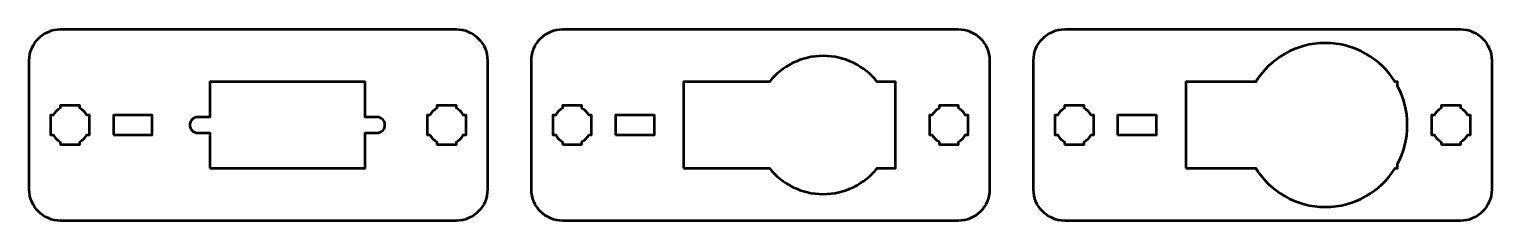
# Model space of a CAD drawing. Header units: centimetres. Extents: x -15.2 to 8.2, y 43.6 to 46.7.
import ezdxf

# ---------------------------------------------------------------- set-up
doc = ezdxf.new("R2010")
doc.units = ezdxf.units.CM
doc.header["$MEASUREMENT"] = 0
doc.layers.add('Layer 1', color=7, linetype='Continuous')

msp = doc.modelspace()

# ---------------------------------------------------------------- linework, layer by layer
at = {"layer": 'Layer 1', "lineweight": 53}
for points, knots in [([(-15.15003, 44.12506), (-15.15003, 43.84806), (-14.92694, 43.62497), (-14.64994, 43.62497), (-14.64994, 43.62497), (-14.64994, 43.62497), (-8.35007, 43.62497), (-8.35007, 43.62497), (-8.35007, 43.62497), (-8.07293, 43.62497), (-7.84997, 43.84806), (-7.84997, 44.12506), (-7.84997, 44.12506), (-7.84997, 44.12506), (-7.84997, 46.17493), (-7.84997, 46.17493), (-7.84997, 46.17493), (-7.84997, 46.45207), (-8.07293, 46.67503), (-8.35007, 46.67503), (-8.35007, 46.67503), (-8.35007, 46.67503), (-14.64994, 46.67503), (-14.64994, 46.67503), (-14.64994, 46.67503), (-14.92694, 46.67503), (-15.15003, 46.45207), (-15.15003, 46.17493), (-15.15003, 46.17493), (-15.15003, 46.17493), (-15.15003, 44.12506), (-15.15003, 44.12506)], [0, 0, 0, 0, 0.125, 0.125, 0.125, 0.125, 0.25, 0.25, 0.25, 0.25, 0.375, 0.375, 0.375, 0.375, 0.5, 0.5, 0.5, 0.5, 0.625, 0.625, 0.625, 0.625, 0.75, 0.75, 0.75, 0.75, 0.875, 0.875, 0.875, 0.875, 1, 1, 1, 1]), ([(-7.15003, 44.12506), (-7.15003, 43.84806), (-6.92694, 43.62497), (-6.64994, 43.62497), (-6.64994, 43.62497), (-6.64994, 43.62497), (-0.35007, 43.62497), (-0.35007, 43.62497), (-0.35007, 43.62497), (-0.07293, 43.62497), (0.15003, 43.84806), (0.15003, 44.12506), (0.15003, 44.12506), (0.15003, 44.12506), (0.15003, 46.17493), (0.15003, 46.17493), (0.15003, 46.17493), (0.15003, 46.45207), (-0.07293, 46.67503), (-0.35007, 46.67503), (-0.35007, 46.67503), (-0.35007, 46.67503), (-6.64994, 46.67503), (-6.64994, 46.67503), (-6.64994, 46.67503), (-6.92694, 46.67503), (-7.15003, 46.45207), (-7.15003, 46.17493), (-7.15003, 46.17493), (-7.15003, 46.17493), (-7.15003, 44.12506), (-7.15003, 44.12506)], [0, 0, 0, 0, 0.125, 0.125, 0.125, 0.125, 0.25, 0.25, 0.25, 0.25, 0.375, 0.375, 0.375, 0.375, 0.5, 0.5, 0.5, 0.5, 0.625, 0.625, 0.625, 0.625, 0.75, 0.75, 0.75, 0.75, 0.875, 0.875, 0.875, 0.875, 1, 1, 1, 1]), ([(0.84997, 44.12506), (0.84997, 43.84806), (1.07306, 43.62497), (1.35006, 43.62497), (1.35006, 43.62497), (1.35006, 43.62497), (7.64993, 43.62497), (7.64993, 43.62497), (7.64993, 43.62497), (7.92707, 43.62497), (8.15003, 43.84806), (8.15003, 44.12506), (8.15003, 44.12506), (8.15003, 44.12506), (8.15003, 46.17493), (8.15003, 46.17493), (8.15003, 46.17493), (8.15003, 46.45207), (7.92707, 46.67503), (7.64993, 46.67503), (7.64993, 46.67503), (7.64993, 46.67503), (1.35006, 46.67503), (1.35006, 46.67503), (1.35006, 46.67503), (1.07306, 46.67503), (0.84997, 46.45207), (0.84997, 46.17493), (0.84997, 46.17493), (0.84997, 46.17493), (0.84997, 44.12506), (0.84997, 44.12506)], [0, 0, 0, 0, 0.125, 0.125, 0.125, 0.125, 0.25, 0.25, 0.25, 0.25, 0.375, 0.375, 0.375, 0.375, 0.5, 0.5, 0.5, 0.5, 0.625, 0.625, 0.625, 0.625, 0.75, 0.75, 0.75, 0.75, 0.875, 0.875, 0.875, 0.875, 1, 1, 1, 1]), ([(3.27505, 44.46247), (3.27505, 44.46247), (3.27505, 45.83747), (3.27505, 45.83747), (3.27505, 45.83747), (3.27505, 45.83747), (4.39073, 45.83747), (4.39073, 45.83747), (4.39073, 45.83747), (4.62096, 46.20811), (5.03167, 46.45499), (5.50001, 46.45499), (5.50001, 46.45499), (5.96834, 46.45499), (6.37905, 46.20811), (6.60928, 45.83747), (6.60928, 45.83747), (6.60928, 45.83747), (6.65004, 45.83747), (6.65004, 45.83747), (6.65004, 45.83747), (6.65004, 45.83747), (6.65004, 45.76711), (6.65004, 45.76711), (6.65004, 45.76711), (6.74888, 45.58335), (6.805, 45.37321), (6.805, 45.14998), (6.805, 45.14998), (6.805, 44.92675), (6.74887, 44.71663), (6.65004, 44.53287), (6.65004, 44.53287), (6.65004, 44.53287), (6.65004, 44.46247), (6.65004, 44.46247), (6.65004, 44.46247), (6.65004, 44.46247), (6.60926, 44.46247), (6.60926, 44.46247), (6.60926, 44.46247), (6.37903, 44.09184), (5.96832, 43.84499), (5.50001, 43.84499), (5.50001, 43.84499), (5.03168, 43.84499), (4.62098, 44.09185), (4.39075, 44.46247), (4.39075, 44.46247), (4.39075, 44.46247), (3.27505, 44.46247), (3.27505, 44.46247)], [0, 0, 0, 0, 0.07692308, 0.07692308, 0.07692308, 0.07692308, 0.15384615, 0.15384615, 0.15384615, 0.15384615, 0.23076923, 0.23076923, 0.23076923, 0.23076923, 0.30769231, 0.30769231, 0.30769231, 0.30769231, 0.38461538, 0.38461538, 0.38461538, 0.38461538, 0.46153846, 0.46153846, 0.46153846, 0.46153846, 0.53846154, 0.53846154, 0.53846154, 0.53846154, 0.61538462, 0.61538462, 0.61538462, 0.61538462, 0.69230769, 0.69230769, 0.69230769, 0.69230769, 0.76923077, 0.76923077, 0.76923077, 0.76923077, 0.84615385, 0.84615385, 0.84615385, 0.84615385, 0.92307692, 0.92307692, 0.92307692, 0.92307692, 1, 1, 1, 1]), ([(-4.72495, 44.46247), (-4.72495, 44.46247), (-4.72495, 45.83747), (-4.72495, 45.83747), (-4.72495, 45.83747), (-4.72495, 45.83747), (-3.35859, 45.83747), (-3.35859, 45.83747), (-3.35859, 45.83747), (-3.15698, 46.08892), (-2.84729, 46.24999), (-2.49999, 46.24999), (-2.49999, 46.24999), (-2.1527, 46.24999), (-1.84302, 46.08892), (-1.64141, 45.83747), (-1.64141, 45.83747), (-1.64141, 45.83747), (-1.34996, 45.83747), (-1.34996, 45.83747), (-1.34996, 45.83747), (-1.34996, 45.83747), (-1.34996, 44.46247), (-1.34996, 44.46247), (-1.34996, 44.46247), (-1.34996, 44.46247), (-1.64143, 44.46247), (-1.64143, 44.46247), (-1.64143, 44.46247), (-1.84304, 44.21105), (-2.15272, 44.04999), (-2.49999, 44.04999), (-2.49999, 44.04999), (-2.84727, 44.04999), (-3.15695, 44.21105), (-3.35857, 44.46247), (-3.35857, 44.46247), (-3.35857, 44.46247), (-4.72495, 44.46247), (-4.72495, 44.46247)], [0, 0, 0, 0, 0.1, 0.1, 0.1, 0.1, 0.2, 0.2, 0.2, 0.2, 0.3, 0.3, 0.3, 0.3, 0.4, 0.4, 0.4, 0.4, 0.5, 0.5, 0.5, 0.5, 0.6, 0.6, 0.6, 0.6, 0.7, 0.7, 0.7, 0.7, 0.8, 0.8, 0.8, 0.8, 0.9, 0.9, 0.9, 0.9, 1, 1, 1, 1]), ([(-12.27495, 44.46247), (-12.27495, 44.46247), (-12.27495, 45.02497), (-12.27495, 45.02497), (-12.27495, 45.02497), (-12.27495, 45.02497), (-12.46732, 45.02497), (-12.46732, 45.02497), (-12.46732, 45.02497), (-12.53635, 45.02497), (-12.59232, 45.08094), (-12.59232, 45.14997), (-12.59232, 45.14997), (-12.59232, 45.219), (-12.53635, 45.27497), (-12.46732, 45.27497), (-12.46732, 45.27497), (-12.46732, 45.27497), (-12.27495, 45.27497), (-12.27495, 45.27497), (-12.27495, 45.27497), (-12.27495, 45.27497), (-12.27495, 45.83747), (-12.27495, 45.83747), (-12.27495, 45.83747), (-11.33625, 45.83747), (-10.73866, 45.83747), (-9.79996, 45.83747), (-9.79996, 45.83747), (-9.79996, 45.83747), (-9.79996, 45.27497), (-9.79996, 45.27497), (-9.79996, 45.27497), (-9.79996, 45.27497), (-9.6076, 45.27497), (-9.6076, 45.27497), (-9.6076, 45.27497), (-9.53857, 45.27497), (-9.4826, 45.219), (-9.4826, 45.14997), (-9.4826, 45.14997), (-9.4826, 45.08094), (-9.53857, 45.02497), (-9.6076, 45.02497), (-9.6076, 45.02497), (-9.6076, 45.02497), (-9.79996, 45.02497), (-9.79996, 45.02497), (-9.79996, 45.02497), (-9.79996, 45.02497), (-9.79996, 44.46247), (-9.79996, 44.46247), (-9.79996, 44.46247), (-10.76104, 44.46247), (-11.31387, 44.46247), (-12.27495, 44.46247)], [0, 0, 0, 0, 0.07142857, 0.07142857, 0.07142857, 0.07142857, 0.14285714, 0.14285714, 0.14285714, 0.14285714, 0.21428571, 0.21428571, 0.21428571, 0.21428571, 0.28571429, 0.28571429, 0.28571429, 0.28571429, 0.35714286, 0.35714286, 0.35714286, 0.35714286, 0.42857143, 0.42857143, 0.42857143, 0.42857143, 0.5, 0.5, 0.5, 0.5, 0.57142857, 0.57142857, 0.57142857, 0.57142857, 0.64285714, 0.64285714, 0.64285714, 0.64285714, 0.71428571, 0.71428571, 0.71428571, 0.71428571, 0.78571429, 0.78571429, 0.78571429, 0.78571429, 0.85714286, 0.85714286, 0.85714286, 0.85714286, 0.92857143, 0.92857143, 0.92857143, 0.92857143, 1, 1, 1, 1]), ([(-14.65493, 44.84), (-14.65493, 44.84), (-14.65493, 44.88145), (-14.65493, 44.88145), (-14.65493, 44.88145), (-14.70206, 44.90865), (-14.74124, 44.94794), (-14.76844, 44.99493), (-14.76844, 44.99493), (-14.76844, 44.99493), (-14.81, 44.99493), (-14.81, 44.99493), (-14.81, 44.99493), (-14.81, 44.99493), (-14.81, 45.15), (-14.81, 45.15), (-14.81, 45.15), (-14.81, 45.15), (-14.81, 45.30492), (-14.81, 45.30492), (-14.81, 45.30492), (-14.81, 45.30492), (-14.76844, 45.30492), (-14.76844, 45.30492), (-14.76844, 45.30492), (-14.74124, 45.35206), (-14.70206, 45.39121), (-14.65493, 45.4184), (-14.65493, 45.4184), (-14.65493, 45.4184), (-14.65493, 45.45999), (-14.65493, 45.45999), (-14.65493, 45.45999), (-14.65493, 45.45999), (-14.5, 45.45999), (-14.5, 45.45999), (-14.5, 45.45999), (-14.5, 45.45999), (-14.34492, 45.45999), (-14.34492, 45.45999), (-14.34492, 45.45999), (-14.34492, 45.45999), (-14.34492, 45.4184), (-14.34492, 45.4184), (-14.34492, 45.4184), (-14.29794, 45.39121), (-14.25864, 45.35206), (-14.23144, 45.30492), (-14.23144, 45.30492), (-14.23144, 45.30492), (-14.19, 45.30492), (-14.19, 45.30492), (-14.19, 45.30492), (-14.19, 45.30492), (-14.19, 45.15), (-14.19, 45.15), (-14.19, 45.15), (-14.19, 45.15), (-14.19, 44.99493), (-14.19, 44.99493), (-14.19, 44.99493), (-14.19, 44.99493), (-14.23144, 44.99493), (-14.23144, 44.99493), (-14.23144, 44.99493), (-14.25864, 44.94794), (-14.29794, 44.90865), (-14.34492, 44.88145), (-14.34492, 44.88145), (-14.34492, 44.88145), (-14.34492, 44.84), (-14.34492, 44.84), (-14.34492, 44.84), (-14.34492, 44.84), (-14.5, 44.84), (-14.5, 44.84), (-14.5, 44.84), (-14.5, 44.84), (-14.65493, 44.84), (-14.65493, 44.84)], [0, 0, 0, 0, 0.05, 0.05, 0.05, 0.05, 0.1, 0.1, 0.1, 0.1, 0.15, 0.15, 0.15, 0.15, 0.2, 0.2, 0.2, 0.2, 0.25, 0.25, 0.25, 0.25, 0.3, 0.3, 0.3, 0.3, 0.35, 0.35, 0.35, 0.35, 0.4, 0.4, 0.4, 0.4, 0.45, 0.45, 0.45, 0.45, 0.5, 0.5, 0.5, 0.5, 0.55, 0.55, 0.55, 0.55, 0.6, 0.6, 0.6, 0.6, 0.65, 0.65, 0.65, 0.65, 0.7, 0.7, 0.7, 0.7, 0.75, 0.75, 0.75, 0.75, 0.8, 0.8, 0.8, 0.8, 0.85, 0.85, 0.85, 0.85, 0.9, 0.9, 0.9, 0.9, 0.95, 0.95, 0.95, 0.95, 1, 1, 1, 1]), ([(-8.65493, 44.84), (-8.65493, 44.84), (-8.65493, 44.88145), (-8.65493, 44.88145), (-8.65493, 44.88145), (-8.70206, 44.90865), (-8.74124, 44.94794), (-8.76844, 44.99493), (-8.76844, 44.99493), (-8.76844, 44.99493), (-8.81, 44.99493), (-8.81, 44.99493), (-8.81, 44.99493), (-8.81, 44.99493), (-8.81, 45.15), (-8.81, 45.15), (-8.81, 45.15), (-8.81, 45.15), (-8.81, 45.30492), (-8.81, 45.30492), (-8.81, 45.30492), (-8.81, 45.30492), (-8.76844, 45.30492), (-8.76844, 45.30492), (-8.76844, 45.30492), (-8.74124, 45.35206), (-8.70206, 45.39121), (-8.65493, 45.4184), (-8.65493, 45.4184), (-8.65493, 45.4184), (-8.65493, 45.45999), (-8.65493, 45.45999), (-8.65493, 45.45999), (-8.65493, 45.45999), (-8.5, 45.45999), (-8.5, 45.45999), (-8.5, 45.45999), (-8.5, 45.45999), (-8.34492, 45.45999), (-8.34492, 45.45999), (-8.34492, 45.45999), (-8.34492, 45.45999), (-8.34492, 45.4184), (-8.34492, 45.4184), (-8.34492, 45.4184), (-8.29794, 45.39121), (-8.25864, 45.35206), (-8.23144, 45.30492), (-8.23144, 45.30492), (-8.23144, 45.30492), (-8.19, 45.30492), (-8.19, 45.30492), (-8.19, 45.30492), (-8.19, 45.30492), (-8.19, 45.15), (-8.19, 45.15), (-8.19, 45.15), (-8.19, 45.15), (-8.19, 44.99493), (-8.19, 44.99493), (-8.19, 44.99493), (-8.19, 44.99493), (-8.23144, 44.99493), (-8.23144, 44.99493), (-8.23144, 44.99493), (-8.25864, 44.94794), (-8.29794, 44.90865), (-8.34492, 44.88145), (-8.34492, 44.88145), (-8.34492, 44.88145), (-8.34492, 44.84), (-8.34492, 44.84), (-8.34492, 44.84), (-8.34492, 44.84), (-8.5, 44.84), (-8.5, 44.84), (-8.5, 44.84), (-8.5, 44.84), (-8.65493, 44.84), (-8.65493, 44.84)], [0, 0, 0, 0, 0.05, 0.05, 0.05, 0.05, 0.1, 0.1, 0.1, 0.1, 0.15, 0.15, 0.15, 0.15, 0.2, 0.2, 0.2, 0.2, 0.25, 0.25, 0.25, 0.25, 0.3, 0.3, 0.3, 0.3, 0.35, 0.35, 0.35, 0.35, 0.4, 0.4, 0.4, 0.4, 0.45, 0.45, 0.45, 0.45, 0.5, 0.5, 0.5, 0.5, 0.55, 0.55, 0.55, 0.55, 0.6, 0.6, 0.6, 0.6, 0.65, 0.65, 0.65, 0.65, 0.7, 0.7, 0.7, 0.7, 0.75, 0.75, 0.75, 0.75, 0.8, 0.8, 0.8, 0.8, 0.85, 0.85, 0.85, 0.85, 0.9, 0.9, 0.9, 0.9, 0.95, 0.95, 0.95, 0.95, 1, 1, 1, 1]), ([(-6.65493, 44.84), (-6.65493, 44.84), (-6.65493, 44.88145), (-6.65493, 44.88145), (-6.65493, 44.88145), (-6.70206, 44.90865), (-6.74124, 44.94794), (-6.76844, 44.99493), (-6.76844, 44.99493), (-6.76844, 44.99493), (-6.81, 44.99493), (-6.81, 44.99493), (-6.81, 44.99493), (-6.81, 44.99493), (-6.81, 45.15), (-6.81, 45.15), (-6.81, 45.15), (-6.81, 45.15), (-6.81, 45.30492), (-6.81, 45.30492), (-6.81, 45.30492), (-6.81, 45.30492), (-6.76844, 45.30492), (-6.76844, 45.30492), (-6.76844, 45.30492), (-6.74124, 45.35206), (-6.70206, 45.39121), (-6.65493, 45.4184), (-6.65493, 45.4184), (-6.65493, 45.4184), (-6.65493, 45.45999), (-6.65493, 45.45999), (-6.65493, 45.45999), (-6.65493, 45.45999), (-6.5, 45.45999), (-6.5, 45.45999), (-6.5, 45.45999), (-6.5, 45.45999), (-6.34492, 45.45999), (-6.34492, 45.45999), (-6.34492, 45.45999), (-6.34492, 45.45999), (-6.34492, 45.4184), (-6.34492, 45.4184), (-6.34492, 45.4184), (-6.29794, 45.39121), (-6.25864, 45.35206), (-6.23144, 45.30492), (-6.23144, 45.30492), (-6.23144, 45.30492), (-6.19, 45.30492), (-6.19, 45.30492), (-6.19, 45.30492), (-6.19, 45.30492), (-6.19, 45.15), (-6.19, 45.15), (-6.19, 45.15), (-6.19, 45.15), (-6.19, 44.99493), (-6.19, 44.99493), (-6.19, 44.99493), (-6.19, 44.99493), (-6.23144, 44.99493), (-6.23144, 44.99493), (-6.23144, 44.99493), (-6.25864, 44.94794), (-6.29794, 44.90865), (-6.34492, 44.88145), (-6.34492, 44.88145), (-6.34492, 44.88145), (-6.34492, 44.84), (-6.34492, 44.84), (-6.34492, 44.84), (-6.34492, 44.84), (-6.5, 44.84), (-6.5, 44.84), (-6.5, 44.84), (-6.5, 44.84), (-6.65493, 44.84), (-6.65493, 44.84)], [0, 0, 0, 0, 0.05, 0.05, 0.05, 0.05, 0.1, 0.1, 0.1, 0.1, 0.15, 0.15, 0.15, 0.15, 0.2, 0.2, 0.2, 0.2, 0.25, 0.25, 0.25, 0.25, 0.3, 0.3, 0.3, 0.3, 0.35, 0.35, 0.35, 0.35, 0.4, 0.4, 0.4, 0.4, 0.45, 0.45, 0.45, 0.45, 0.5, 0.5, 0.5, 0.5, 0.55, 0.55, 0.55, 0.55, 0.6, 0.6, 0.6, 0.6, 0.65, 0.65, 0.65, 0.65, 0.7, 0.7, 0.7, 0.7, 0.75, 0.75, 0.75, 0.75, 0.8, 0.8, 0.8, 0.8, 0.85, 0.85, 0.85, 0.85, 0.9, 0.9, 0.9, 0.9, 0.95, 0.95, 0.95, 0.95, 1, 1, 1, 1]), ([(-0.65493, 44.84), (-0.65493, 44.84), (-0.65493, 44.88145), (-0.65493, 44.88145), (-0.65493, 44.88145), (-0.70206, 44.90865), (-0.74124, 44.94794), (-0.76844, 44.99493), (-0.76844, 44.99493), (-0.76844, 44.99493), (-0.81, 44.99493), (-0.81, 44.99493), (-0.81, 44.99493), (-0.81, 44.99493), (-0.81, 45.15), (-0.81, 45.15), (-0.81, 45.15), (-0.81, 45.15), (-0.81, 45.30492), (-0.81, 45.30492), (-0.81, 45.30492), (-0.81, 45.30492), (-0.76844, 45.30492), (-0.76844, 45.30492), (-0.76844, 45.30492), (-0.74124, 45.35206), (-0.70206, 45.39121), (-0.65493, 45.4184), (-0.65493, 45.4184), (-0.65493, 45.4184), (-0.65493, 45.45999), (-0.65493, 45.45999), (-0.65493, 45.45999), (-0.65493, 45.45999), (-0.5, 45.45999), (-0.5, 45.45999), (-0.5, 45.45999), (-0.5, 45.45999), (-0.34492, 45.45999), (-0.34492, 45.45999), (-0.34492, 45.45999), (-0.34492, 45.45999), (-0.34492, 45.4184), (-0.34492, 45.4184), (-0.34492, 45.4184), (-0.29794, 45.39121), (-0.25864, 45.35206), (-0.23144, 45.30492), (-0.23144, 45.30492), (-0.23144, 45.30492), (-0.19, 45.30492), (-0.19, 45.30492), (-0.19, 45.30492), (-0.19, 45.30492), (-0.19, 45.15), (-0.19, 45.15), (-0.19, 45.15), (-0.19, 45.15), (-0.19, 44.99493), (-0.19, 44.99493), (-0.19, 44.99493), (-0.19, 44.99493), (-0.23144, 44.99493), (-0.23144, 44.99493), (-0.23144, 44.99493), (-0.25864, 44.94794), (-0.29794, 44.90865), (-0.34492, 44.88145), (-0.34492, 44.88145), (-0.34492, 44.88145), (-0.34492, 44.84), (-0.34492, 44.84), (-0.34492, 44.84), (-0.34492, 44.84), (-0.5, 44.84), (-0.5, 44.84), (-0.5, 44.84), (-0.5, 44.84), (-0.65493, 44.84), (-0.65493, 44.84)], [0, 0, 0, 0, 0.05, 0.05, 0.05, 0.05, 0.1, 0.1, 0.1, 0.1, 0.15, 0.15, 0.15, 0.15, 0.2, 0.2, 0.2, 0.2, 0.25, 0.25, 0.25, 0.25, 0.3, 0.3, 0.3, 0.3, 0.35, 0.35, 0.35, 0.35, 0.4, 0.4, 0.4, 0.4, 0.45, 0.45, 0.45, 0.45, 0.5, 0.5, 0.5, 0.5, 0.55, 0.55, 0.55, 0.55, 0.6, 0.6, 0.6, 0.6, 0.65, 0.65, 0.65, 0.65, 0.7, 0.7, 0.7, 0.7, 0.75, 0.75, 0.75, 0.75, 0.8, 0.8, 0.8, 0.8, 0.85, 0.85, 0.85, 0.85, 0.9, 0.9, 0.9, 0.9, 0.95, 0.95, 0.95, 0.95, 1, 1, 1, 1]), ([(1.34507, 44.84), (1.34507, 44.84), (1.34507, 44.88145), (1.34507, 44.88145), (1.34507, 44.88145), (1.29794, 44.90865), (1.25876, 44.94794), (1.23156, 44.99493), (1.23156, 44.99493), (1.23156, 44.99493), (1.19, 44.99493), (1.19, 44.99493), (1.19, 44.99493), (1.19, 44.99493), (1.19, 45.15), (1.19, 45.15), (1.19, 45.15), (1.19, 45.15), (1.19, 45.30492), (1.19, 45.30492), (1.19, 45.30492), (1.19, 45.30492), (1.23156, 45.30492), (1.23156, 45.30492), (1.23156, 45.30492), (1.25876, 45.35206), (1.29794, 45.39121), (1.34507, 45.4184), (1.34507, 45.4184), (1.34507, 45.4184), (1.34507, 45.45999), (1.34507, 45.45999), (1.34507, 45.45999), (1.34507, 45.45999), (1.5, 45.45999), (1.5, 45.45999), (1.5, 45.45999), (1.5, 45.45999), (1.65508, 45.45999), (1.65508, 45.45999), (1.65508, 45.45999), (1.65508, 45.45999), (1.65508, 45.4184), (1.65508, 45.4184), (1.65508, 45.4184), (1.70206, 45.39121), (1.74136, 45.35206), (1.76856, 45.30492), (1.76856, 45.30492), (1.76856, 45.30492), (1.81, 45.30492), (1.81, 45.30492), (1.81, 45.30492), (1.81, 45.30492), (1.81, 45.15), (1.81, 45.15), (1.81, 45.15), (1.81, 45.15), (1.81, 44.99493), (1.81, 44.99493), (1.81, 44.99493), (1.81, 44.99493), (1.76856, 44.99493), (1.76856, 44.99493), (1.76856, 44.99493), (1.74136, 44.94794), (1.70206, 44.90865), (1.65508, 44.88145), (1.65508, 44.88145), (1.65508, 44.88145), (1.65508, 44.84), (1.65508, 44.84), (1.65508, 44.84), (1.65508, 44.84), (1.5, 44.84), (1.5, 44.84), (1.5, 44.84), (1.5, 44.84), (1.34507, 44.84), (1.34507, 44.84)], [0, 0, 0, 0, 0.05, 0.05, 0.05, 0.05, 0.1, 0.1, 0.1, 0.1, 0.15, 0.15, 0.15, 0.15, 0.2, 0.2, 0.2, 0.2, 0.25, 0.25, 0.25, 0.25, 0.3, 0.3, 0.3, 0.3, 0.35, 0.35, 0.35, 0.35, 0.4, 0.4, 0.4, 0.4, 0.45, 0.45, 0.45, 0.45, 0.5, 0.5, 0.5, 0.5, 0.55, 0.55, 0.55, 0.55, 0.6, 0.6, 0.6, 0.6, 0.65, 0.65, 0.65, 0.65, 0.7, 0.7, 0.7, 0.7, 0.75, 0.75, 0.75, 0.75, 0.8, 0.8, 0.8, 0.8, 0.85, 0.85, 0.85, 0.85, 0.9, 0.9, 0.9, 0.9, 0.95, 0.95, 0.95, 0.95, 1, 1, 1, 1]), ([(7.34507, 44.84), (7.34507, 44.84), (7.34507, 44.88145), (7.34507, 44.88145), (7.34507, 44.88145), (7.29794, 44.90865), (7.25876, 44.94794), (7.23156, 44.99493), (7.23156, 44.99493), (7.23156, 44.99493), (7.19, 44.99493), (7.19, 44.99493), (7.19, 44.99493), (7.19, 44.99493), (7.19, 45.15), (7.19, 45.15), (7.19, 45.15), (7.19, 45.15), (7.19, 45.30492), (7.19, 45.30492), (7.19, 45.30492), (7.19, 45.30492), (7.23156, 45.30492), (7.23156, 45.30492), (7.23156, 45.30492), (7.25876, 45.35206), (7.29794, 45.39121), (7.34507, 45.4184), (7.34507, 45.4184), (7.34507, 45.4184), (7.34507, 45.45999), (7.34507, 45.45999), (7.34507, 45.45999), (7.34507, 45.45999), (7.5, 45.45999), (7.5, 45.45999), (7.5, 45.45999), (7.5, 45.45999), (7.65508, 45.45999), (7.65508, 45.45999), (7.65508, 45.45999), (7.65508, 45.45999), (7.65508, 45.4184), (7.65508, 45.4184), (7.65508, 45.4184), (7.70206, 45.39121), (7.74136, 45.35206), (7.76856, 45.30492), (7.76856, 45.30492), (7.76856, 45.30492), (7.81, 45.30492), (7.81, 45.30492), (7.81, 45.30492), (7.81, 45.30492), (7.81, 45.15), (7.81, 45.15), (7.81, 45.15), (7.81, 45.15), (7.81, 44.99493), (7.81, 44.99493), (7.81, 44.99493), (7.81, 44.99493), (7.76856, 44.99493), (7.76856, 44.99493), (7.76856, 44.99493), (7.74136, 44.94794), (7.70206, 44.90865), (7.65508, 44.88145), (7.65508, 44.88145), (7.65508, 44.88145), (7.65508, 44.84), (7.65508, 44.84), (7.65508, 44.84), (7.65508, 44.84), (7.5, 44.84), (7.5, 44.84), (7.5, 44.84), (7.5, 44.84), (7.34507, 44.84), (7.34507, 44.84)], [0, 0, 0, 0, 0.05, 0.05, 0.05, 0.05, 0.1, 0.1, 0.1, 0.1, 0.15, 0.15, 0.15, 0.15, 0.2, 0.2, 0.2, 0.2, 0.25, 0.25, 0.25, 0.25, 0.3, 0.3, 0.3, 0.3, 0.35, 0.35, 0.35, 0.35, 0.4, 0.4, 0.4, 0.4, 0.45, 0.45, 0.45, 0.45, 0.5, 0.5, 0.5, 0.5, 0.55, 0.55, 0.55, 0.55, 0.6, 0.6, 0.6, 0.6, 0.65, 0.65, 0.65, 0.65, 0.7, 0.7, 0.7, 0.7, 0.75, 0.75, 0.75, 0.75, 0.8, 0.8, 0.8, 0.8, 0.85, 0.85, 0.85, 0.85, 0.9, 0.9, 0.9, 0.9, 0.95, 0.95, 0.95, 0.95, 1, 1, 1, 1]), ([(-13.81, 44.995), (-13.81, 44.995), (-13.81, 45.305), (-13.81, 45.305), (-13.81, 45.305), (-13.81, 45.305), (-13.19, 45.305), (-13.19, 45.305), (-13.19, 45.305), (-13.19, 45.305), (-13.19, 44.995), (-13.19, 44.995), (-13.19, 44.995), (-13.19, 44.995), (-13.81, 44.995), (-13.81, 44.995)], [0, 0, 0, 0, 0.25, 0.25, 0.25, 0.25, 0.5, 0.5, 0.5, 0.5, 0.75, 0.75, 0.75, 0.75, 1, 1, 1, 1]), ([(-5.81, 44.995), (-5.81, 44.995), (-5.81, 45.305), (-5.81, 45.305), (-5.81, 45.305), (-5.81, 45.305), (-5.19, 45.305), (-5.19, 45.305), (-5.19, 45.305), (-5.19, 45.305), (-5.19, 44.995), (-5.19, 44.995), (-5.19, 44.995), (-5.19, 44.995), (-5.81, 44.995), (-5.81, 44.995)], [0, 0, 0, 0, 0.25, 0.25, 0.25, 0.25, 0.5, 0.5, 0.5, 0.5, 0.75, 0.75, 0.75, 0.75, 1, 1, 1, 1]), ([(2.19, 44.995), (2.19, 44.995), (2.19, 45.305), (2.19, 45.305), (2.19, 45.305), (2.19, 45.305), (2.81, 45.305), (2.81, 45.305), (2.81, 45.305), (2.81, 45.305), (2.81, 44.995), (2.81, 44.995), (2.81, 44.995), (2.81, 44.995), (2.19, 44.995), (2.19, 44.995)], [0, 0, 0, 0, 0.25, 0.25, 0.25, 0.25, 0.5, 0.5, 0.5, 0.5, 0.75, 0.75, 0.75, 0.75, 1, 1, 1, 1])]:
    msp.add_open_spline(points, degree=3, knots=knots, dxfattribs=at)

doc.saveas('drawing.dxf')
